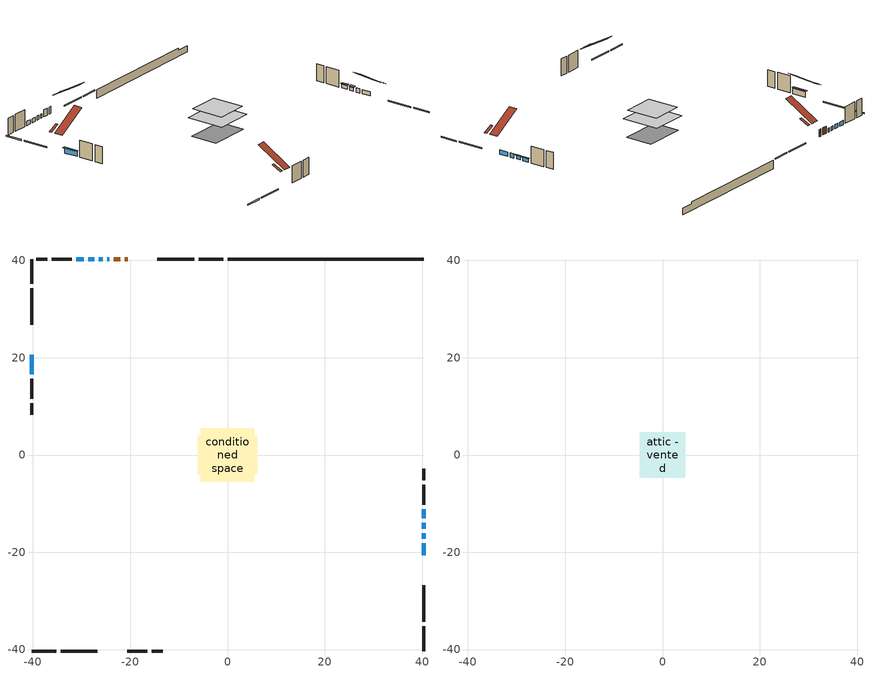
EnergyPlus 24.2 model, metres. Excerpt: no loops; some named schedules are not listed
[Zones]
conditioned space
 floor adiabatic (AdiabaticFloorConstruction): -5.54,-5.54 -5.54,5.54 5.54,5.54 5.54,-5.54 z3.31
 floor foundation (Slab1 construction): -6.09,-3.96 -6.09,3.96 6.09,3.96 6.09,-3.96 z-1.52
 wall outside (RimJoist1 construction): -0.85,40.3 -5.93,40.3 / -40.3,-40.3 -35.22,-40.3 / -40.3,40.3 -40.3,35.22 / 40.3,-40.3 40.3,-35.22 z0.87:1.17
 wall outside (RimJoist2 construction): -6.86,40.3 -14.4,40.3 / -34.29,-40.3 -26.74,-40.3 / -40.3,34.29 -40.3,26.74 / 40.3,-34.29 40.3,-26.74 z0.87:1.17
 wall outside (AdiabaticWallConstruction 1): -20.49,40.3 -21.1,40.3 / -22.02,40.3 -23.4,40.3 z0.87:2.9
 wall outside (AdiabaticWallConstruction): -24.33,40.3 -24.75,40.3 / 40.3,-20.66 40.3,-18.14 / 40.3,-17.21 40.3,-16.07 / -25.68,40.3 -26.44,40.3 / -27.37,40.3 -28.64,40.3 / -29.57,40.3 -31.08,40.3 z0.87:2.09; -40.3,20.66 -40.3,16.6 z0.87:2.39; 40.3,-15.14 40.3,-13.92 / 40.3,-12.99 40.3,-11.16 z0.87:1.94
 wall outside (Wall1 construction): -32.01,40.3 -36.16,40.3 / -20.66,-40.3 -16.52,-40.3 / -40.3,15.67 -40.3,11.53 / 40.3,-10.23 40.3,-6.09 z0.87:5.75
 wall outside (Wall2 construction): -37.09,40.3 -39.37,40.3 / -15.59,-40.3 -13.3,-40.3 / -40.3,10.6 -40.3,8.31 / 40.3,-5.16 40.3,-2.87 z0.87:5.75
 wall foundation (FoundationWall1 construction): 0.08,40.3,-1.52 0.08,40.3,0.87 36.28,40.3,0.87 36.28,40.3,0.29 40.3,40.3,0.29 40.3,40.3,-1.52
 window (WindowConstruction 4): -24.33,40.3 -24.75,40.3 z0.87:2.09
 window (WindowConstruction 3): 40.3,-20.66 40.3,-18.14 z0.87:2.09
 window (WindowConstruction 7): 40.3,-17.21 40.3,-16.07 z0.87:2.09
 window (WindowConstruction 8): -25.68,40.3 -26.44,40.3 z0.87:2.09
 window (WindowConstruction 5): -27.37,40.3 -28.64,40.3 z0.87:2.09
 window (WindowConstruction 6): -29.57,40.3 -31.08,40.3 z0.87:2.09
 window (WindowConstruction): -40.3,20.66 -40.3,16.6 z0.87:2.39
 window (WindowConstruction 1): 40.3,-15.14 40.3,-13.92 z0.87:1.94
 window (WindowConstruction 2): 40.3,-12.99 40.3,-11.16 z0.87:1.94
 door (Door): -20.49,40.3 -21.1,40.3 z0.87:2.9
 door (Door 1): -22.02,40.3 -23.4,40.3 z0.87:2.9
 ceiling adiabatic (AdiabaticFloorConstruction): 5.54,-5.54 5.54,5.54 -5.54,5.54 -5.54,-5.54 z3.31
 roof outside (Roof1 construction): -16.1,40.3,5.75 -16.1,37.55,7.12 -15.33,37.55,7.12 -15.33,40.3,5.75; -25.05,-40.3,5.75 -25.05,-37.55,7.12 -25.82,-37.55,7.12 -25.82,-40.3,5.75; -40.3,25.05,5.75 -37.55,25.05,7.12 -37.55,25.82,7.12 -40.3,25.82,5.75; 40.3,-25.05,5.75 37.55,-25.05,7.12 37.55,-25.82,7.12 40.3,-25.82,5.75
attic - vented
 floor to conditioned space (Floor1 construction Reversed): -4.7,-4.7 -4.7,4.7 4.7,4.7 4.7,-4.7 z5.75
 roof outside (Roof2 construction): -19.56,40.3,5.75 -19.56,31.57,10.84 -17.03,31.57,10.84 -17.03,40.3,5.75; -21.59,-40.3,5.75 -21.59,-31.57,10.84 -24.12,-31.57,10.84 -24.12,-40.3,5.75; -40.3,21.59,5.75 -31.57,21.59,10.84 -31.57,24.12,10.84 -40.3,24.12,5.75; 40.3,-21.59,5.75 31.57,-21.59,10.84 31.57,-24.12,10.84 40.3,-24.12,5.75
shading: -40.3,16.4 -40.3,20.86 -40.91,20.86 -40.91,16.4 z2.6; 40.3,-13.72 40.3,-15.34 40.91,-15.34 40.91,-13.72 z2.14; 40.3,-10.96 40.3,-13.19 40.91,-13.19 40.91,-10.96 z2.14
[Building]
Building 1: Terrain=Suburbs
[Site:Location]
Quebec Intl AP_QC: Latitude {deg}=46.8; Longitude {deg}=-71.38; Time Zone {hr}=-5; Elevation {m}=74; Keep Site Location Information=Yes
[Site:GroundTemperature:Shallow]
0.0108218, -2.24938, -2.43038, -1.3578, 2.94801, 7.23376, 10.9493, 13.303, 13.5029, 11.5886, 7.96783, 3.81355
[Site:WaterMainsTemperature]
Calculation Method=Schedule; Temperature Schedule=mains temperature schedule
[Material] Roughness=Rough; Thermal Absorptance=0.9
Name | Thickness {m} | Conductivity {W/m-K} | Density {kg/m3} | Specific Heat {J/kg-K} | Solar Absorptance | Visible Absorptance
asphalt or fiberglass shingles | 0.00635 | 0.162714 | 1121.4 | 1465.45 | 0.4 | 0.4
ceiling loosefill ins | 0.254 | 0.0480833 | 16.02 | 1046.75 | 0.7 | 0.7
ceiling stud and cavity | 0.1397 | 0.0849435 | 65.682 | 1177.47 | 0.7 | 0.7
concrete 4.0 in. | 0.1016 | 1.803125 | 2242.8 | 837.4 | 0.7 | 0.7
concrete 8.0 in. | 0.2032 | 1.803125 | 2242.8 | 837.4 | 0.7 | 0.7
door material | 0.04445 | 0.0451087 | 512.64 | 1214.23 | 0.7 | 0.7
door material 1 | 0.04445 | 0.327969 | 512.64 | 1214.23 | 0.7 | 0.7
exterior vertical ins | 0.0204263 | 0.029427 | 32.04 | 1214.23 | 0.7 | 0.7
floor covering | 0.0127 | 0.0433444 | 54.468 | 1339.84 | 0.6 | 0.6
floor rigid ins; wall rigid ins 1 | 0.512978 | 0.029427 | 32.04 | 1214.23 | 0.7 | 0.7
floor stud and cavity | 0.1397 | 1.75129 | 37.0049 | 1207.88 | 0.7 | 0.7
furniture material conditioned space 1 | 0.1524 | 0.115458 | 640.8 | 1214.23 | 0.6 | 0.6
gypsum board | 0.0127 | 0.160291 | 801 | 837.4 | 0.6 | 0.6
gypsum board 1 | 0.0127 | 0.160291 | 801 | 837.4 | 0.7 | 0.7
osb sheathing 0.5 in. | 0.0127 | 0.115458 | 512.64 | 1214.23 | 0.7 | 0.7
osb sheathing 0.75 in. | 0.01905 | 0.115458 | 512.64 | 1214.23 | 0.7 | 0.7
osb sheathing 2.0 in. | 0.0508 | 0.115458 | 512.64 | 1214.23 | 0.7 | 0.7
rim joist rigid ins; roof rigid ins; wall rigid ins | 0.051816 | 0.029427 | 32.04 | 1214.23 | 0.7 | 0.7
rim joist stud and cavity | 0.0508 | 0.0371023 | 125.044 | 1163.47 | 0.6 | 0.6
rim joist stud and cavity 1 | 0.0508 | 0.0956629 | 125.044 | 1163.47 | 0.6 | 0.6
roof stud and cavity | 0.2032 | 0.138018 | 78.34581 | 1123.46 | 0.7 | 0.7
wall stud and cavity | 0.1397 | 0.33197 | 139.0536 | 1170.24 | 0.7 | 0.7
wall stud and cavity 1 | 0.1397 | 0.0721913 | 139.0536 | 1170.24 | 0.7 | 0.7
wall stud and cavity 2 | 0.0889 | 0.380278 | 52.3479 | 1209.89 | 0.7 | 0.7
wall stud and cavity 3 | 0.0889 | 0.391764 | 83.0341 | 1211.67 | 0.7 | 0.7
wood siding | 0.0254 | 0.102417 | 544.68 | 1172.36 | 0.4 | 0.4
wood siding 1; wood siding 2; wood siding 3 | 0.0254 | 0.102417 | 544.68 | 1172.36 | 0.7 | 0.7
[WindowMaterial:SimpleGlazingSystem]
Name | U-Factor {W/m2-K} | Solar Heat Gain Coefficient
WindowMaterial | 2.97357 | 0.6
WindowMaterial 1 | 2.99003 | 0.55
WindowMaterial 2 | 3.00934 | 0.53
WindowMaterial 3 | 2.90203 | 0.65
WindowMaterial 4 | 4.164813 | 0.65
WindowMaterial 5 | 3.53569 | 0.7
WindowMaterial 6 | 3.46244 | 0.7
WindowMaterial 7 | 7.62158 | 0.68
[Construction]
AdiabaticFloorConstruction: floor stud and cavity, floor rigid ins, osb sheathing 0.75 in., floor covering
AdiabaticWallConstruction: wood siding 2, wall rigid ins 1, wall stud and cavity 2, gypsum board
AdiabaticWallConstruction 1: wood siding 3, wall rigid ins 1, wall stud and cavity 2, gypsum board
Door: door material
Door 1: door material 1
Floor1 construction Reversed: gypsum board, ceiling stud and cavity, ceiling loosefill ins
FoundationWall1 construction: concrete 8.0 in., gypsum board 1
furniture construction conditioned space 1: furniture material conditioned space 1
PartitionWallConstruction: gypsum board, wall stud and cavity 3, gypsum board
RimJoist1 construction: wood siding 1, rim joist rigid ins, osb sheathing 2.0 in., rim joist stud and cavity
RimJoist2 construction: wood siding 1, rim joist rigid ins, osb sheathing 2.0 in., rim joist stud and cavity 1
Roof1 construction: asphalt or fiberglass shingles, roof rigid ins, osb sheathing 0.75 in., roof stud and cavity, gypsum board
Roof2 construction: asphalt or fiberglass shingles
Slab1 construction: concrete 4.0 in.
Wall1 construction: wood siding, wall rigid ins, osb sheathing 0.5 in., wall stud and cavity, gypsum board
Wall2 construction: wood siding, wall rigid ins, osb sheathing 0.5 in., wall stud and cavity 1, gypsum board
WindowConstruction: WindowMaterial
WindowConstruction 1: WindowMaterial 1
WindowConstruction 2: WindowMaterial 2
WindowConstruction 3: WindowMaterial 3
WindowConstruction 4: WindowMaterial 4
WindowConstruction 5: WindowMaterial 5
WindowConstruction 6: WindowMaterial 6
WindowConstruction 7; WindowConstruction 8: WindowMaterial 7
[Zone] Multiplier=1; Part of Total Floor Area=Yes
Name | Volume {m3}
attic - vented | 69.6328
conditioned space | 542.3
[Space]
Name | Zone | Volume {m3}
attic - vented 1 | attic - vented | 69.6328
conditioned space 1 | conditioned space | 542.3
[ZoneInfiltration:EffectiveLeakageArea]
infil attic - vented 1: Zone or Space=attic - vented 1; Schedule=Always On Discrete; Effective Air Leakage Area {cm2}=3258.83; Stack Coefficient=0.00035418; Wind Coefficient=1.27155e-05
[ZoneMixing]
whole house fan mix: Zone or Space=attic - vented; Schedule=Always On Continuous; Design Flow Rate Calculation Method=Flow/Zone; Design Flow Rate {m3/s}=0; Source Zone or Space=conditioned space
[SurfaceProperty:ExposedFoundationPerimeter]
Slab1: Exposed Perimeter Calculation Method=TotalExposedPerimeter; Total Exposed Perimeter {m}=40.22
[InternalMass] Zone or ZoneList=conditioned space; Space or SpaceList=conditioned space 1
Name | Construction | Surface Area {m2}
furniture mass conditioned space 1 | furniture construction conditioned space 1 | 87.7997
partition wall mass | PartitionWallConstruction | 219.499
[Lights]
interior lighting: Zone or ZoneList or Space or SpaceList=conditioned space 1; Schedule=interior lighting schedule; Design Level Calculation Method=LightingLevel; Lighting Level {W}=343.2; Return Air Fraction=0; Fraction Radiant=0.6; Fraction Visible=0.2; Fraction Replaceable=1
[People]
occupants: Zone or ZoneList or Space or SpaceList=conditioned space 1; Number of People Schedule=occupants schedule; Number of People Calculation Method=People; Number of People=3; Fraction Radiant=0.314171; Sensible Heat Fraction=0.56303; Activity Level Schedule=occupants activity schedule; Carbon Dioxide Generation Rate {m3/s-W}=0; Enable ASHRAE 55 Comfort Warnings=No; Mean Radiant Temperature Calculation Type=EnclosureAveraged
[ElectricEquipment] Zone or ZoneList or Space or SpaceList=conditioned space 1; Design Level Calculation Method=EquipmentLevel
Name | Schedule | Design Level {W} | Fraction Latent | Fraction Radiant | Fraction Lost
clothes dryer | clothes dryer schedule | 140.772 | 0.015 | 0.081 | 0.85
clothes washer | clothes washer schedule | 32.1985 | 0.03 | 0.162 | 0.7
cooking range | cooking range schedule | 215.147 | 0.08 | 0.432 | 0.2
dishwasher | dishwasher schedule | 66.8632 | 0.3 | 0.18 | 0.4
fridge | fridge schedule | 72.9452 | 0 | 0.6 | 0
mech vent bath fan 0 | mech vent bath fan 0 schedule | 50.2 | 0 | 0 | 1
mech vent house fan | mech vent house fan schedule | 0 | 0 | 0 | 1
mech vent house fan cfis | mech vent house fan cfis schedule | 0 | 0 | 0 | 0
mech vent range fan 0 | mech vent range fan 0 schedule | 57 | 0 | 0 | 1
misc plug loads | misc plug loads schedule | 494.7 | 0.045 | 0.513 | 0.1
whole house fan | Always On Discrete | 0 | 0 | 0 | 1
[OtherEquipment] Zone or ZoneList or Space or SpaceList=conditioned space 1; Design Level Calculation Method=EquipmentLevel
Name | Fuel Type | Schedule | Design Level {W} | Fraction Latent | Fraction Radiant | Fraction Lost
clothes dryer 1 | Electricity | clothes dryer schedule | 0 | 0.015 | 0.081 | 0.85
cooking range 1 | Electricity | cooking range schedule | 0 | 0.08 | 0.432 | 0.2
general water use latent | None | general water use schedule | 62.594 | 1 | 0 | 0
general water use sensible | None | general water use schedule | -61.6891 | 0 | 0.6 | 0
mech vent house fan latent load | None | Always On Discrete | 0 | 1 | 0 | 0
mech vent house fan sensible load | None | Always On Discrete | 0 | 0 | 0 | 0
water heater energy adjustment1 | Electricity | Always On Discrete | 0.01 | 0 | 0 | 1
[ZoneInfiltration:DesignFlowRate] Zone or ZoneList or Space or SpaceList=conditioned space 1; Schedule=Always On Discrete; Design Flow Rate Calculation Method=Flow/Zone; Design Flow Rate {m3/s}=0
infil flow; natural vent flow; whole house fan flow
[ZoneControl:Thermostat]
conditioned space Thermostat: Zone or ZoneList=conditioned space; Control Type Schedule=conditioned space Thermostat Schedule; Control 1=conditioned space temperature setpoint; Temperature Difference Between Cutout And Setpoint {deltaC}=0
[ZoneHVAC:Baseboard:Convective:Electric]
electric baseboard: Availability Schedule=Always On Discrete; Heating Design Capacity {W}=13335.9; Efficiency=1
[AirLoopHVAC:UnitarySystem]
unit heater unitary system: Control Type=Load; Controlling Zone or Thermostat Location=conditioned space; Dehumidification Control Type=None; Availability Schedule=Always On Discrete; Supply Fan=unit heater supply fan; Fan Placement=BlowThrough; Supply Air Fan Operating Mode Schedule=unit heater auto fan schedule; Heating Coil=unit heater htg coil; DX Heating Coil Sizing Ratio=1; Use DOAS DX Cooling Coil=No; Minimum Supply Air Temperature {C}=2; Latent Load Control=SensibleOnlyLoadControl; Cooling Supply Air Flow Rate Method=None; Heating Supply Air Flow Rate Method=SupplyAirFlowRate; Heating Supply Air Flow Rate {m3/s}=0.00141584; No Load Supply Air Flow Rate Method=SupplyAirFlowRate; No Load Supply Air Flow Rate {m3/s}=0; No Load Supply Air Flow Rate Control Set To Low Speed=Yes; Maximum Supply Air Temperature {C}=48.8889; Maximum Outdoor Dry-Bulb Temperature for Supplemental Heater Operation {C}=21; Ancillary On-Cycle Electric Power {W}=0; Ancillary Off-Cycle Electric Power {W}=0
[Fan:SystemModel]
unit heater supply fan: Availability Schedule=Always On Discrete; Design Maximum Air Flow Rate {m3/s}=0.00141584; Speed Control Method=Discrete; Electric Power Minimum Flow Rate Fraction=0.2; Design Pressure Rise {Pa}=500; Motor Efficiency=1; Motor In Air Stream Fraction=1; Design Electric Power Consumption {W}=Autosize; Design Power Sizing Method=PowerPerFlow; Electric Power Per Unit Flow Rate {W/(m3/s)}=1e-06; Electric Power Per Unit Flow Rate Per Unit Pressure {W/((m3/s)-Pa)}=1.66667; Fan Total Efficiency=0.7; Motor Loss Radiative Fraction=0; Number of Speeds=1; Speed Flow Fraction 1=1; Speed Electric Power Fraction 1=1
[Coil:Heating:Fuel]
unit heater htg coil: Availability Schedule=Always On Discrete; Fuel Type=OtherFuel1; Burner Efficiency=0.3; Nominal Capacity {W}=0.293071; On Cycle Parasitic Electric Load {W}=0; Off Cycle Parasitic Fuel Load {W}=0
[Zone equipment]
conditioned space: electric baseboard, unit heater unitary system
[Foundation:Kiva]
Foundation Kiva 1: Initial Indoor Air Temperature {C}=18; Wall Height Above Grade {m}=0.869991; Wall Depth Below Slab {m}=0.2032; Custom Block Material Name 1=exterior vertical ins; Custom Block Depth 1 {m}=2.39; Custom Block X Position 1 {m}=0.2159; Custom Block Z Position 1 {m}=0
[Foundation:Kiva:Settings]
Soil Conductivity {W/m-K}=0.849921; Soil Density {kg/m3}=1842.3; Soil Specific Heat {J/kg-K}=418.7; Ground Solar Absorptivity=0.9; Ground Thermal Absorptivity=0.9; Ground Surface Roughness {m}=0.03; Far-Field Width {m}=40; Deep-Ground Boundary Condition=ZeroFlux; Deep-Ground Depth {m}=40; Minimum Cell Dimension {m}=0.2; Maximum Cell Growth Coefficient=3; Simulation Timestep=Timestep
[Exterior:Lights]
exterior lighting: Schedule=exterior lighting schedule; Design Level {W}=75.6
[EnergyManagementSystem:GlobalVariable]
infil_program_Qfan
infil_program_Qinf
natural_vent_program_Qnv
natural_vent_program_Qwhf
[EnergyManagementSystem:Sensor]
Name | Output:Variable or Output:Meter Index Key | Output:Variable or Output:Meter
airflow_gain | infil flow | Infiltration Sensible Heat Gain Energy
airflow_gain_1 | natural vent flow | Infiltration Sensible Heat Gain Energy
airflow_gain_2 | whole house fan flow | Infiltration Sensible Heat Gain Energy
airflow_loss | infil flow | Infiltration Sensible Heat Loss Energy
airflow_loss_1 | natural vent flow | Infiltration Sensible Heat Loss Energy
airflow_loss_2 | whole house fan flow | Infiltration Sensible Heat Loss Energy
clg_load_cond |  | Cooling:EnergyTransfer:Zone:CONDITIONED SPACE
clg_sp_s; clg_sp_s_1 | cooling setpoint | Schedule Value
clothes_dryer_exhaust_0_sch_s | clothes dryer exhaust 0 schedule | Schedule Value
conditioned_space_clg_unmet_s | conditioned space | Zone Cooling Setpoint Not Met Time
conditioned_space_htg_unmet_s | conditioned space | Zone Heating Setpoint Not Met Time
cool_season | cooling season schedule | Schedule Value
fridge_tin_s | conditioned space | Zone Mean Air Temperature
htg_load_cond |  | Heating:EnergyTransfer:Zone:CONDITIONED SPACE
htg_sp_s; htg_sp_s_1 | heating setpoint | Schedule Value
ig_ee_conv | clothes dryer | Electric Equipment Convective Heating Energy
ig_ee_conv_2 | cooking range | Electric Equipment Convective Heating Energy
ig_ee_conv_4 | fridge | Electric Equipment Convective Heating Energy
ig_ee_conv_5 | misc plug loads | Electric Equipment Convective Heating Energy
ig_ee_conv_6 | whole house fan | Electric Equipment Convective Heating Energy
ig_ee_rad | clothes dryer | Electric Equipment Radiant Heating Energy
ig_ee_rad_2 | cooking range | Electric Equipment Radiant Heating Energy
ig_ee_rad_4 | fridge | Electric Equipment Radiant Heating Energy
ig_ee_rad_5 | misc plug loads | Electric Equipment Radiant Heating Energy
ig_ee_rad_6 | whole house fan | Electric Equipment Radiant Heating Energy
ig_lgt_conv | interior lighting | Lights Convective Heating Energy
ig_lgt_rad | interior lighting | Lights Radiant Heating Energy
ig_lgt_vis | interior lighting | Lights Visible Radiation Heating Energy
ig_oe_conv | clothes dryer 1 | Other Equipment Convective Heating Energy
ig_oe_conv_1 | cooking range 1 | Other Equipment Convective Heating Energy
ig_oe_conv_2 | general water use latent | Other Equipment Convective Heating Energy
ig_oe_conv_3 | general water use sensible | Other Equipment Convective Heating Energy
ig_oe_conv_4 | water heater energy adjustment1 | Other Equipment Convective Heating Energy
ig_oe_rad | clothes dryer 1 | Other Equipment Radiant Heating Energy
ig_oe_rad_1 | cooking range 1 | Other Equipment Radiant Heating Energy
ig_oe_rad_2 | general water use latent | Other Equipment Radiant Heating Energy
ig_oe_rad_3 | general water use sensible | Other Equipment Radiant Heating Energy
ig_oe_rad_4 | water heater energy adjustment1 | Other Equipment Radiant Heating Energy
ig_ppl_conv | occupants | People Convective Heating Energy
ig_ppl_rad | occupants | People Radiant Heating Energy
im_conv | furniture mass conditioned space 1 | Surface Inside Face Convection Heat Gain Energy
im_conv_1 | partition wall mass | Surface Inside Face Convection Heat Gain Energy
im_ig | furniture mass conditioned space 1 | Surface Inside Face Internal Gains Radiation Heat Gain Energy
im_ig_1 | partition wall mass | Surface Inside Face Internal Gains Radiation Heat Gain Energy
im_lgt | furniture mass conditioned space 1 | Surface Inside Face Lights Radiation Heat Gain Energy
im_lgt_1 | partition wall mass | Surface Inside Face Lights Radiation Heat Gain Energy
im_sol | furniture mass conditioned space 1 | Surface Inside Face Solar Radiation Heat Gain Energy
im_sol_1 | partition wall mass | Surface Inside Face Solar Radiation Heat Gain Energy
im_surf | furniture mass conditioned space 1 | Surface Inside Face Net Surface Thermal Radiation Heat Gain Energy
im_surf_1 | partition wall mass | Surface Inside Face Net Surface Thermal Radiation Heat Gain Energy
mech_vent_bath_fan_0_sch_s | mech vent bath fan 0 schedule | Schedule Value
mech_vent_range_fan_0_sch_s | mech vent range fan 0 schedule | Schedule Value
mv_conv | mech vent bath fan 0 | Electric Equipment Convective Heating Energy
mv_conv_1 | mech vent house fan | Electric Equipment Convective Heating Energy
mv_conv_2 | mech vent house fan cfis | Electric Equipment Convective Heating Energy
mv_conv_3 | mech vent range fan 0 | Electric Equipment Convective Heating Energy
mv_conv_4 | mech vent house fan latent load | Other Equipment Convective Heating Energy
mv_conv_5 | mech vent house fan sensible load | Other Equipment Convective Heating Energy
mv_rad | mech vent bath fan 0 | Electric Equipment Radiant Heating Energy
mv_rad_1 | mech vent house fan | Electric Equipment Radiant Heating Energy
mv_rad_2 | mech vent house fan cfis | Electric Equipment Radiant Heating Energy
mv_rad_3 | mech vent range fan 0 | Electric Equipment Radiant Heating Energy
mv_rad_4 | mech vent house fan latent load | Other Equipment Radiant Heating Energy
mv_rad_5 | mech vent house fan sensible load | Other Equipment Radiant Heating Energy
natural_vent_s | natural vent schedule | Schedule Value
out_pb_s |  | Site Outdoor Air Barometric Pressure
out_wt_s |  | Site Outdoor Air Humidity Ratio
site_vw_s |  | Site Wind Speed
ss_back_out | Window1 | Surface Window Shortwave from Zone Back Out Window Heat Transfer Rate
ss_back_out_1 | Window11 | Surface Window Shortwave from Zone Back Out Window Heat Transfer Rate
ss_back_out_2 | Window12 | Surface Window Shortwave from Zone Back Out Window Heat Transfer Rate
ss_back_out_3 | Window15 | Surface Window Shortwave from Zone Back Out Window Heat Transfer Rate
ss_back_out_4 | Window2 | Surface Window Shortwave from Zone Back Out Window Heat Transfer Rate
ss_back_out_5 | Window3 | Surface Window Shortwave from Zone Back Out Window Heat Transfer Rate
ss_back_out_6 | Window4 | Surface Window Shortwave from Zone Back Out Window Heat Transfer Rate
ss_back_out_7 | Window8 | Surface Window Shortwave from Zone Back Out Window Heat Transfer Rate
ss_back_out_8 | Window9 | Surface Window Shortwave from Zone Back Out Window Heat Transfer Rate
ss_conv | Door1 | Surface Inside Face Convection Heat Gain Energy
ss_conv_1 | Door2 | Surface Inside Face Convection Heat Gain Energy
ss_conv_10 | Window9 | Surface Inside Face Convection Heat Gain Energy
ss_conv_2 | Window1 | Surface Inside Face Convection Heat Gain Energy
ss_conv_3 | Window11 | Surface Inside Face Convection Heat Gain Energy
ss_conv_4 | Window12 | Surface Inside Face Convection Heat Gain Energy
ss_conv_5 | Window15 | Surface Inside Face Convection Heat Gain Energy
ss_conv_6 | Window2 | Surface Inside Face Convection Heat Gain Energy
ss_conv_7 | Window3 | Surface Inside Face Convection Heat Gain Energy
ss_conv_8 | Window4 | Surface Inside Face Convection Heat Gain Energy
ss_conv_9 | Window8 | Surface Inside Face Convection Heat Gain Energy
ss_ig | Door1 | Surface Inside Face Internal Gains Radiation Heat Gain Energy
ss_ig_1 | Door2 | Surface Inside Face Internal Gains Radiation Heat Gain Energy
ss_ig_10 | Window9 | Surface Inside Face Internal Gains Radiation Heat Gain Energy
ss_ig_2 | Window1 | Surface Inside Face Internal Gains Radiation Heat Gain Energy
ss_ig_3 | Window11 | Surface Inside Face Internal Gains Radiation Heat Gain Energy
ss_ig_4 | Window12 | Surface Inside Face Internal Gains Radiation Heat Gain Energy
ss_ig_5 | Window15 | Surface Inside Face Internal Gains Radiation Heat Gain Energy
ss_ig_6 | Window2 | Surface Inside Face Internal Gains Radiation Heat Gain Energy
ss_ig_7 | Window3 | Surface Inside Face Internal Gains Radiation Heat Gain Energy
ss_ig_8 | Window4 | Surface Inside Face Internal Gains Radiation Heat Gain Energy
ss_ig_9 | Window8 | Surface Inside Face Internal Gains Radiation Heat Gain Energy
ss_lgt | Door1 | Surface Inside Face Lights Radiation Heat Gain Energy
ss_lgt_1 | Door2 | Surface Inside Face Lights Radiation Heat Gain Energy
ss_sol | Door1 | Surface Inside Face Solar Radiation Heat Gain Energy
ss_sol_1 | Door2 | Surface Inside Face Solar Radiation Heat Gain Energy
ss_surf | Door1 | Surface Inside Face Net Surface Thermal Radiation Heat Gain Energy
ss_surf_1 | Door2 | Surface Inside Face Net Surface Thermal Radiation Heat Gain Energy
ss_surf_10 | Window9 | Surface Inside Face Net Surface Thermal Radiation Heat Gain Energy
ss_surf_2 | Window1 | Surface Inside Face Net Surface Thermal Radiation Heat Gain Energy
ss_surf_3 | Window11 | Surface Inside Face Net Surface Thermal Radiation Heat Gain Energy
ss_surf_4 | Window12 | Surface Inside Face Net Surface Thermal Radiation Heat Gain Energy
ss_surf_5 | Window15 | Surface Inside Face Net Surface Thermal Radiation Heat Gain Energy
ss_surf_6 | Window2 | Surface Inside Face Net Surface Thermal Radiation Heat Gain Energy
ss_surf_7 | Window3 | Surface Inside Face Net Surface Thermal Radiation Heat Gain Energy
ss_surf_8 | Window4 | Surface Inside Face Net Surface Thermal Radiation Heat Gain Energy
ss_surf_9 | Window8 | Surface Inside Face Net Surface Thermal Radiation Heat Gain Energy
ss_trans_in | Window1 | Surface Window Transmitted Solar Radiation Rate
ss_trans_in_1 | Window11 | Surface Window Transmitted Solar Radiation Rate
ss_trans_in_2 | Window12 | Surface Window Transmitted Solar Radiation Rate
ss_trans_in_3 | Window15 | Surface Window Transmitted Solar Radiation Rate
ss_trans_in_4 | Window2 | Surface Window Transmitted Solar Radiation Rate
ss_trans_in_5 | Window3 | Surface Window Transmitted Solar Radiation Rate
ss_trans_in_6 | Window4 | Surface Window Transmitted Solar Radiation Rate
ss_trans_in_7 | Window8 | Surface Window Transmitted Solar Radiation Rate
ss_trans_in_8 | Window9 | Surface Window Transmitted Solar Radiation Rate
ss_trans_out | Window1 | Surface Inside Face Initial Transmitted Diffuse Transmitted Out Window Solar Radiation Rate
ss_trans_out_1 | Window11 | Surface Inside Face Initial Transmitted Diffuse Transmitted Out Window Solar Radiation Rate
ss_trans_out_2 | Window12 | Surface Inside Face Initial Transmitted Diffuse Transmitted Out Window Solar Radiation Rate
